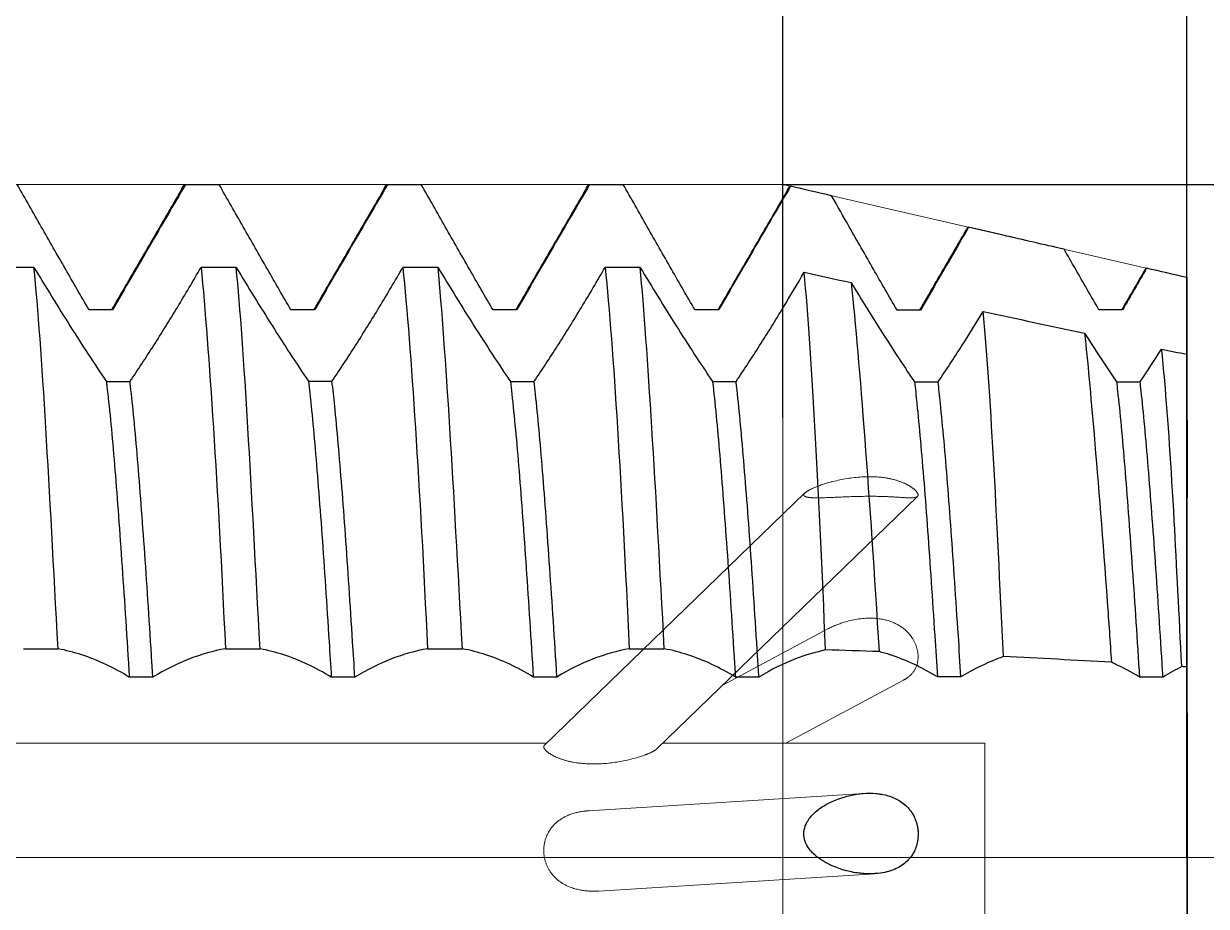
# Model space of a CAD drawing. Header units: millimetres. Extents: x -64 to 12559, y -1885 to 462.
# Drawn here: x 385.65 to 394.43, y 197.03 to 203.59 of the extents above; entities that cross this region are included whole.
import ezdxf

# ---------------------------------------------------------------- set-up
doc = ezdxf.new("R2010")
doc.units = ezdxf.units.MM
doc.header["$LTSCALE"] = 2
doc.linetypes.add('DASH', pattern=[3.75, 3, -0.75])
doc.linetypes.add('LONGDASH_DASH', pattern=[10.5, 6, -0.75, 3, -0.75])
for name, color, linetype, lineweight in [('1', 4, 'Continuous', 50), ('2', 7, 'Continuous', 25), ('3', 1, 'DASH', 35), ('4', 2, 'LONGDASH_DASH', 25), ('CUT', 1, 'Continuous', 25), ('SK2', 7, 'Continuous', 25), ('SK4', 2, 'LONGDASH_DASH', 25)]:
    doc.layers.add(name, color=color, linetype=linetype, lineweight=lineweight)
doc.styles.add('blockfont', font='simplex.shx')
doc.styles.add('MONOSPACE821BT', font='monos.ttf', dxfattribs={"width": 0.8})
doc.styles.add('S07', font='simplex.shx', dxfattribs={"width": 0.7})
doc.dimstyles.get("Standard").update_dxf_attribs({"dimtxt": 0.18, "dimasz": 0.18, "dimexe": 0.18, "dimexo": 0.0625, "dimgap": 0.09, "dimtad": 0, "dimtih": 1, "dimtoh": 1, "dimzin": 0, "dimdsep": 46, "dimtxsty": 'Standard', "dimcen": 0.09, "dimadec": 0, "dimazin": 0, "dimtfac": 1, "dimtofl": 0, "dimtmove": 2, "dimatfit": 3, "dimfxl": 1, "dimtolj": 1, "dimarcsym": 0})
doc.dimstyles.new('WALTER_1$0', dxfattribs={"dimtxt": 3.5, "dimasz": 4.5, "dimexe": 1.5, "dimexo": 0, "dimgap": 1.2, "dimtad": 1, "dimdec": 3, "dimdsep": 46, "dimtxsty": 'S07', "dimcen": 2.3, "dimclrd": 256, "dimclre": 256, "dimclrt": 256, "dimadec": 0, "dimazin": 0, "dimtfac": 0.6, "dimtdec": 3, "dimtmove": 0, "dimatfit": 3, "dimfxl": 1, "dimtolj": 1, "dimarcsym": 0})

# ---------------------------------------------------------------- blocks, each defined once
blk = doc.blocks.new('*D48')
at = {"layer": '2', "color": 7, "linetype": 'Continuous', "lineweight": -2, "transparency": 16777216}
for p, q in [((80.2752, 36.6101), (80.2752, 106.5473)), ((143.2752, 36.6101), (143.2752, 106.5473)), ((138.5252, 104.5473), (85.0252, 104.5473))]:
    blk.add_line(p, q, dxfattribs=at)
at = {"layer": '2', "color": 7, "linetype": 'Continuous', "transparency": 16777216}
for points in [[(85.0252, 105.339), (85.0252, 103.7556), (80.2752, 104.5473)], [(138.5252, 105.339), (138.5252, 103.7556), (143.2752, 104.5473)]]:
    blk.add_solid(points, dxfattribs=at)
at = {"layer": 'Defpoints', "color": 0, "linetype": 'Continuous', "transparency": 16777216}
for p in [(80.2752, 104.5473), (80.2752, 36.6101), (143.2752, 36.6101)]:
    blk.add_point(p, dxfattribs=at)
at = {"layer": '2', "color": 7, "linetype": 'Continuous', "lineweight": 13, "transparency": 16777216, "insert": (111.7752, 109.1173), "char_height": 4.57, "attachment_point": 5, "style": 'blockfont'}
blk.add_mtext('\\A1;\\C7;63', dxfattribs=at)
blk = doc.blocks.new('*D49')
at = {"layer": '2', "color": 7, "linetype": 'Continuous', "lineweight": -2, "transparency": 16777216}
for p, q in [((125.2752, 36.6101), (125.2752, 70.2828)), ((143.2752, 36.6101), (143.2752, 70.2828)), ((138.5252, 68.2828), (130.0252, 68.2828))]:
    blk.add_line(p, q, dxfattribs=at)
at = {"layer": '2', "color": 7, "linetype": 'Continuous', "transparency": 16777216}
for points in [[(130.0252, 69.0744), (130.0252, 67.4911), (125.2752, 68.2828)], [(138.5252, 69.0744), (138.5252, 67.4911), (143.2752, 68.2828)]]:
    blk.add_solid(points, dxfattribs=at)
at = {"layer": 'Defpoints', "color": 0, "linetype": 'Continuous', "transparency": 16777216}
for p in [(125.2752, 68.2828), (125.2752, 36.6101), (143.2752, 36.6101)]:
    blk.add_point(p, dxfattribs=at)
at = {"layer": '2', "color": 7, "linetype": 'Continuous', "lineweight": 13, "transparency": 16777216, "insert": (134.2752, 72.8528), "char_height": 4.57, "attachment_point": 5, "style": 'blockfont'}
blk.add_mtext('\\A1;\\C7;18', dxfattribs=at)
blk = doc.blocks.new('*D50')
at = {"layer": 'Defpoints', "color": 0, "linetype": 'Continuous', "transparency": 16777216}
for p in [(43.2752, 126.5401), (43.2752, 36.6101), (143.2752, 36.6101)]:
    blk.add_point(p, dxfattribs=at)
at = {"layer": 'SK2', "color": 7, "linetype": 'Continuous', "lineweight": -2, "transparency": 16777216}
for p, q in [((43.2752, 36.6101), (43.2752, 128.5401)), ((143.2752, 36.6101), (143.2752, 128.5401)), ((138.5252, 126.5401), (48.0252, 126.5401))]:
    blk.add_line(p, q, dxfattribs=at)
at = {"layer": 'SK2', "color": 7, "linetype": 'Continuous', "transparency": 16777216}
for points in [[(48.0252, 127.3318), (48.0252, 125.7484), (43.2752, 126.5401)], [(138.5252, 127.3318), (138.5252, 125.7484), (143.2752, 126.5401)]]:
    blk.add_solid(points, dxfattribs=at)
at = {"layer": 'SK2', "color": 7, "linetype": 'Continuous', "lineweight": 13, "transparency": 16777216, "insert": (96.0837, 131.1101), "char_height": 4.57, "attachment_point": 5, "style": 'blockfont'}
blk.add_mtext('\\A1;\\C7;100', dxfattribs=at)
blk = doc.blocks.new('*D51')
at = {"layer": '2', "color": 7, "linetype": 'Continuous', "lineweight": -2, "transparency": 16777216}
for p, q in [((163.5409, 46.3601), (163.5409, 51.1101)), ((140.2752, 41.6101), (165.5409, 41.6101)), ((163.5409, 41.6101), (163.5409, 31.6101)), ((140.2752, 31.6101), (165.5409, 31.6101)), ((163.5409, 26.8601), (163.5409, 0))]:
    blk.add_line(p, q, dxfattribs=at)
at = {"layer": '2', "color": 7, "linetype": 'Continuous', "transparency": 16777216}
for points in [[(162.7492, 46.3601), (164.3326, 46.3601), (163.5409, 41.6101)], [(162.7492, 26.8601), (164.3326, 26.8601), (163.5409, 31.6101)]]:
    blk.add_solid(points, dxfattribs=at)
at = {"layer": 'Defpoints', "color": 0, "linetype": 'Continuous', "transparency": 16777216}
for p in [(140.2752, 41.6101), (140.2752, 31.6101), (163.5409, 31.6101)]:
    blk.add_point(p, dxfattribs=at)
at = {"layer": '2', "color": 7, "linetype": 'Continuous', "lineweight": 13, "transparency": 16777216, "insert": (158.9709, 8.1607), "char_height": 4.57, "attachment_point": 5, "rotation": 90, "style": 'blockfont'}
blk.add_mtext('\\A1;M10', dxfattribs=at)
blk = doc.blocks.new('*D47')
at = {"layer": '3', "lineweight": -2, "transparency": 16777216}
for p, q in [((140.2752, 39.8795), (140.2752, 58.4019)), ((143.2752, 41.3917), (143.2752, 58.4019)), ((135.7752, 56.9019), (131.2752, 56.9019)), ((140.2752, 56.9019), (143.2752, 56.9019)), ((147.7752, 56.9019), (157.0782, 56.9019))]:
    blk.add_line(p, q, dxfattribs=at)
at = {"layer": '3', "transparency": 16777216}
for points in [[(135.7752, 57.6519), (135.7752, 56.1519), (140.2752, 56.9019)], [(147.7752, 57.6519), (147.7752, 56.1519), (143.2752, 56.9019)]]:
    blk.add_solid(points, dxfattribs=at)
at = {"layer": 'Defpoints', "color": 0, "transparency": 16777216}
for p in [(143.2752, 56.9019), (143.2752, 41.3917), (140.2752, 39.8795)]:
    blk.add_point(p, dxfattribs=at)
at = {"layer": '3', "transparency": 16777216, "insert": (154.6767, 59.863), "char_height": 3.5, "attachment_point": 5, "style": 'MONOSPACE821BT'}
blk.add_mtext('\\A1;2', dxfattribs=at)
blk = doc.blocks.new('A$C1EDF66EC')
at = {"layer": '1', "lineweight": 25}
for p, q in [((135.8398, 41.6101), (136.09, 41.6101)), ((137.3404, 41.6101), (137.5901, 41.6101)), ((138.8405, 41.6101), (139.0901, 41.6101)), ((134.7148, 40.9948), (134.4544, 40.9948)), ((136.2165, 40.9948), (135.9556, 40.9948)), ((137.7148, 40.9948), (137.4539, 40.9948)), ((139.2159, 40.9948), (138.9557, 40.9948)), ((143.2752, 38.0262), (143.2752, 40.349)), ((143.279, 36.6101), (143.2759, 40.1368)), ((134.6382, 38.1615), (134.894, 38.1615)), ((136.1361, 38.1615), (136.3935, 38.1615)), ((137.6368, 38.1615), (137.8956, 38.1615)), ((139.1346, 38.1615), (139.3947, 38.1615)), ((143.2753, 32.3585), (143.279, 36.6101))]:
    blk.add_line(p, q, dxfattribs=at)
for points, knots in [([(135.1234, 40.6795), (135.0649, 40.7805), (135.0064, 40.8819), (134.8882, 41.0878), (134.8284, 41.1925), (134.7092, 41.4017), (134.6498, 41.5062), (134.5908, 41.6101)], [0, 0, 0, 0, 0.325371, 0.325371, 0.661754, 0.661754, 1, 1, 1, 1]), ([(135.8398, 41.6101), (135.7506, 41.4582), (135.6607, 41.3045), (135.48, 40.9939), (135.3888, 40.8365), (135.2985, 40.6795)], [0, 0, 0, 0, 0.496852, 0.496852, 1, 1, 1, 1]), ([(136.6231, 40.678), (136.5646, 40.779), (136.5061, 40.8804), (136.3879, 41.0866), (136.3279, 41.1915), (136.2085, 41.4012), (136.149, 41.506), (136.09, 41.6101)], [0, 0, 0, 0, 0.324902, 0.324902, 0.661513, 0.661513, 1, 1, 1, 1]), ([(137.3404, 41.6101), (137.251, 41.458), (137.1611, 41.304), (136.9801, 40.9929), (136.8887, 40.8353), (136.7982, 40.6781)], [0, 0, 0, 0, 0.49684, 0.49684, 1, 1, 1, 1]), ([(138.1232, 40.6781), (138.0646, 40.779), (138.0062, 40.8804), (137.8879, 41.0866), (137.828, 41.1915), (137.7086, 41.4012), (137.6491, 41.506), (137.5901, 41.6101)], [0, 0, 0, 0, 0.324905, 0.324905, 0.661515, 0.661515, 1, 1, 1, 1]), ([(138.8405, 41.6101), (138.7511, 41.458), (138.6611, 41.304), (138.4801, 40.9929), (138.3888, 40.8353), (138.2983, 40.6781)], [0, 0, 0, 0, 0.49684, 0.49684, 1, 1, 1, 1]), ([(139.6229, 40.678), (139.5643, 40.7789), (139.5059, 40.8803), (139.3877, 41.0865), (139.3278, 41.1915), (139.2085, 41.4011), (139.149, 41.506), (139.0901, 41.6101)], [0, 0, 0, 0, 0.324921, 0.324921, 0.661522, 0.661522, 1, 1, 1, 1]), ([(140.3325, 41.5969), (140.2457, 41.4491), (140.1583, 41.2995), (139.9799, 40.9928), (139.8885, 40.8352), (139.7979, 40.678)], [0, 0, 0, 0, 0.489528, 0.489528, 1, 1, 1, 1]), ([(141.1229, 40.6779), (141.0644, 40.7788), (141.006, 40.8802), (140.8878, 41.0864), (140.8279, 41.1914), (140.7245, 41.3731), (140.6808, 41.4501), (140.6373, 41.5268)], [0, 0, 0, 0, 0.357081, 0.357081, 0.727037, 0.727037, 1, 1, 1, 1]), ([(141.6545, 41.2925), (141.6267, 41.2449), (141.5989, 41.1971), (141.48, 40.9928), (141.3886, 40.8351), (141.298, 40.6779)], [0, 0, 0, 0, 0.23376, 0.23376, 1, 1, 1, 1]), ([(142.3641, 41.129), (142.2129, 41.1638), (142.0617, 41.1987), (141.8251, 41.2532), (141.7398, 41.2728), (141.6545, 41.2925)], [0, 0, 0, 0, 0.639265, 0.639265, 1, 1, 1, 1]), ([(142.6226, 40.6791), (142.5641, 40.7801), (142.5057, 40.8815), (142.4198, 41.0315), (142.3919, 41.0803), (142.3641, 41.129)], [0, 0, 0, 0, 0.675222, 0.675222, 1, 1, 1, 1]), ([(134.7148, 40.9948), (134.8034, 40.8471), (134.8926, 40.702), (135.072, 40.4183), (135.1626, 40.2793), (135.2523, 40.1463)], [0, 0, 0, 0, 0.496905, 0.496905, 1, 1, 1, 1]), ([(135.4274, 40.1463), (135.4859, 40.2325), (135.5443, 40.3214), (135.6618, 40.5054), (135.7209, 40.6006), (135.8386, 40.7949), (135.8973, 40.8942), (135.9556, 40.9948)], [0, 0, 0, 0, 0.327868, 0.327868, 0.663028, 0.663028, 1, 1, 1, 1]), ([(136.2165, 40.9948), (136.3048, 40.8475), (136.3938, 40.7028), (136.5727, 40.4198), (136.663, 40.2812), (136.7525, 40.1486)], [0, 0, 0, 0, 0.496924, 0.496924, 1, 1, 1, 1]), ([(136.9276, 40.1486), (136.9861, 40.2348), (137.0445, 40.3238), (137.1616, 40.5074), (137.2204, 40.6022), (137.3376, 40.7958), (137.396, 40.8946), (137.4539, 40.9948)], [0, 0, 0, 0, 0.328841, 0.328841, 0.663523, 0.663523, 1, 1, 1, 1]), ([(137.7148, 40.9948), (137.8034, 40.847), (137.8926, 40.7018), (138.0722, 40.4179), (138.1628, 40.2788), (138.2526, 40.1458)], [0, 0, 0, 0, 0.4969, 0.4969, 1, 1, 1, 1]), ([(138.4277, 40.1458), (138.4862, 40.2319), (138.5446, 40.3209), (138.662, 40.5049), (138.7211, 40.6002), (138.8388, 40.7947), (138.8975, 40.8941), (138.9557, 40.9948)], [0, 0, 0, 0, 0.32772, 0.32772, 0.662951, 0.662951, 1, 1, 1, 1]), ([(139.2159, 40.9948), (139.3043, 40.8472), (139.3934, 40.7022), (139.5726, 40.4187), (139.6631, 40.2799), (139.7528, 40.1471)], [0, 0, 0, 0, 0.496911, 0.496911, 1, 1, 1, 1]), ([(139.9279, 40.1471), (139.9864, 40.2333), (140.0447, 40.3222), (140.1619, 40.5061), (140.2209, 40.6012), (140.3312, 40.7837), (140.3828, 40.8708), (140.4341, 40.9591)], [0, 0, 0, 0, 0.34196, 0.34196, 0.690853, 0.690853, 1, 1, 1, 1]), ([(140.7822, 40.8814), (140.8484, 40.7723), (140.9149, 40.6649), (141.0719, 40.4166), (141.1627, 40.2772), (141.2528, 40.144)], [0, 0, 0, 0, 0.423457, 0.423457, 1, 1, 1, 1]), ([(143.2752, 40.9192), (143.2753, 40.8023), (143.2754, 40.6851), (143.2756, 40.4522), (143.2757, 40.336), (143.2759, 40.1353), (143.276, 40.0494), (143.2761, 39.888), (143.2762, 39.8116), (143.2763, 39.6296), (143.2764, 39.5266), (143.2765, 39.3952), (143.2765, 39.3526), (143.2766, 39.2962), (143.2765, 39.2822), (143.2765, 39.2831), (143.2765, 39.2965), (143.2764, 39.3556), (143.2763, 39.4156), (143.2761, 39.545), (143.276, 39.6109), (143.2758, 39.7525), (143.2758, 39.8285), (143.2755, 40.0458), (143.2754, 40.1948), (143.2752, 40.349)], [0, 0, 0, 0, 0.091189, 0.091189, 0.18249, 0.18249, 0.252023, 0.252023, 0.317291, 0.317291, 0.417642, 0.417642, 0.48261, 0.48261, 0.54787, 0.54787, 0.609988, 0.609988, 0.708128, 0.708128, 0.7863, 0.7863, 0.864249, 0.864249, 1, 1, 1, 1]), ([(135.2985, 40.6795), (135.2693, 40.6795), (135.2401, 40.6795), (135.1818, 40.6795), (135.1526, 40.6795), (135.1234, 40.6795)], [0, 0, 0, 0, 0.5, 0.5, 1, 1, 1, 1]), ([(136.7982, 40.6781), (136.7836, 40.6781), (136.769, 40.6781), (136.7325, 40.6781), (136.7106, 40.6781), (136.6669, 40.678), (136.645, 40.678), (136.6231, 40.678)], [0, 0, 0, 0, 0.25, 0.25, 0.625, 0.625, 1, 1, 1, 1]), ([(138.2983, 40.6781), (138.2837, 40.6781), (138.2691, 40.6781), (138.2399, 40.6781), (138.2253, 40.6781), (138.1815, 40.6781), (138.1524, 40.6781), (138.1232, 40.6781)], [0, 0, 0, 0, 0.25, 0.25, 0.5, 0.5, 1, 1, 1, 1]), ([(141.298, 40.6779), (141.2834, 40.6779), (141.2688, 40.6779), (141.2397, 40.6779), (141.2251, 40.6779), (141.1813, 40.6779), (141.1521, 40.6779), (141.1229, 40.6779)], [0, 0, 0, 0, 0.250001, 0.250001, 0.500003, 0.500003, 1, 1, 1, 1]), ([(141.4279, 40.144), (141.4864, 40.2301), (141.5447, 40.319), (141.6563, 40.4939), (141.7096, 40.5796), (141.7626, 40.6668)], [0, 0, 0, 0, 0.520095, 0.520095, 1, 1, 1, 1]), ([(142.7977, 40.6791), (142.7831, 40.6791), (142.7685, 40.6791), (142.7393, 40.6791), (142.7248, 40.6791), (142.681, 40.6791), (142.6518, 40.6791), (142.6226, 40.6791)], [0, 0, 0, 0, 0.250002, 0.250002, 0.500005, 0.500005, 1, 1, 1, 1]), ([(142.5157, 40.5065), (142.5384, 40.3007), (142.5613, 40.0445), (142.6165, 39.3911), (142.6507, 38.9654), (142.6837, 38.5102), (142.6943, 38.3639), (142.7048, 38.2137), (142.7147, 38.0611)], [0, 0, 0, 0, 0.380606, 0.380606, 0.850708, 0.850708, 0.850708, 1, 1, 1, 1]), ([(143.2376, 38.0287), (143.2174, 38.4123), (143.1996, 38.7811), (143.1594, 39.5102), (143.1359, 39.865), (143.1033, 40.2348), (143.0956, 40.3143), (143.088, 40.3874)], [0, 0, 0, 0, 0.392474, 0.392474, 0.861444, 0.861444, 1, 1, 1, 1]), ([(135.2523, 40.1463), (135.2536, 40.136), (135.2637, 40.0504), (135.2827, 39.871), (135.3181, 39.4765), (135.3625, 38.8857), (135.4002, 38.3058), (135.4202, 37.9864), (135.4224, 37.9505)], [0, 0, 0, 0, 0.021852, 0.1783, 0.334747, 0.647642, 0.960537, 1, 1, 1, 1]), ([(135.2523, 40.1463), (135.2815, 40.1463), (135.3107, 40.1463), (135.3545, 40.1463), (135.369, 40.1463), (135.3982, 40.1463), (135.4128, 40.1463), (135.4274, 40.1463)], [0, 0, 0, 0, 0.5, 0.5, 0.75, 0.75, 1, 1, 1, 1]), ([(135.5975, 37.9505), (135.5953, 37.9865), (135.5753, 38.3057), (135.5376, 38.8857), (135.4932, 39.4765), (135.4577, 39.8709), (135.4387, 40.0503), (135.4286, 40.136), (135.4274, 40.1463)], [0, 0, 0, 0, 0.039475, 0.35237, 0.665265, 0.821713, 0.97816, 1, 1, 1, 1]), ([(136.7525, 40.1486), (136.7593, 40.0916), (136.775, 39.9497), (136.8084, 39.5967), (136.8527, 39.0263), (136.8937, 38.4087), (136.917, 38.039), (136.9226, 37.9503)], [0, 0, 0, 0, 0.119845, 0.276328, 0.589293, 0.902258, 1, 1, 1, 1]), ([(137.0976, 37.9503), (137.0921, 38.039), (137.0688, 38.4086), (137.0278, 39.0263), (136.9834, 39.5967), (136.95, 39.9497), (136.9344, 40.0916), (136.9276, 40.1486)], [0, 0, 0, 0, 0.097767, 0.410724, 0.72368, 0.880158, 1, 1, 1, 1]), ([(138.2526, 40.1458), (138.2672, 40.1458), (138.2818, 40.1458), (138.311, 40.1458), (138.3256, 40.1458), (138.3693, 40.1458), (138.3985, 40.1458), (138.4277, 40.1458)], [0, 0, 0, 0, 0.250002, 0.250002, 0.500003, 0.500003, 1, 1, 1, 1]), ([(138.2526, 40.1458), (138.2561, 40.1162), (138.2685, 40.0072), (138.2986, 39.7054), (138.343, 39.1569), (138.3872, 38.5078), (138.4138, 38.0913), (138.4225, 37.9516)], [0, 0, 0, 0, 0.06181, 0.218422, 0.531647, 0.844871, 1, 1, 1, 1]), ([(138.5976, 37.9516), (138.5888, 38.0914), (138.5623, 38.5077), (138.518, 39.1569), (138.4737, 39.7054), (138.4436, 40.0072), (138.4312, 40.1162), (138.4277, 40.1458)], [0, 0, 0, 0, 0.15516, 0.46837, 0.781581, 0.938186, 1, 1, 1, 1]), ([(139.7528, 40.1471), (139.7674, 40.1471), (139.782, 40.1471), (139.8112, 40.1471), (139.8258, 40.1471), (139.8695, 40.1471), (139.8987, 40.1471), (139.9279, 40.1471)], [0, 0, 0, 0, 0.250002, 0.250002, 0.500005, 0.500005, 1, 1, 1, 1]), ([(139.7528, 40.1471), (139.753, 40.1455), (139.762, 40.0683), (139.7888, 39.8153), (139.8332, 39.2891), (139.8775, 38.6549), (139.9074, 38.1937), (139.9195, 38.0024), (139.9227, 37.951)], [0, 0, 0, 0, 0.00319, 0.159808, 0.473044, 0.78628, 0.942898, 1, 1, 1, 1]), ([(140.0978, 37.951), (140.0946, 38.0025), (140.0825, 38.1938), (140.0526, 38.6548), (140.0083, 39.2891), (139.9639, 39.8153), (139.9371, 40.0683), (139.9281, 40.1455), (139.9279, 40.1471)], [0, 0, 0, 0, 0.057131, 0.213743, 0.526966, 0.84019, 0.996801, 1, 1, 1, 1]), ([(141.2528, 40.144), (141.2586, 40.0942), (141.2821, 39.8789), (141.3234, 39.4112), (141.3678, 38.7966), (141.4009, 38.2959), (141.4163, 38.0555), (141.4228, 37.9522)], [0, 0, 0, 0, 0.102404, 0.415379, 0.728353, 0.884841, 1, 1, 1, 1]), ([(141.2528, 40.144), (141.2674, 40.144), (141.282, 40.144), (141.3111, 40.144), (141.3257, 40.144), (141.3695, 40.144), (141.3987, 40.144), (141.4279, 40.144)], [0, 0, 0, 0, 0.250002, 0.250002, 0.500004, 0.500004, 1, 1, 1, 1]), ([(141.5979, 37.9522), (141.5914, 38.0556), (141.576, 38.296), (141.5428, 38.7965), (141.4985, 39.4112), (141.4572, 39.8789), (141.4337, 40.0942), (141.4279, 40.144)], [0, 0, 0, 0, 0.115174, 0.271658, 0.584625, 0.897592, 1, 1, 1, 1]), ([(142.7529, 40.1446), (142.7675, 40.1446), (142.7821, 40.1446), (142.8113, 40.1446), (142.8259, 40.1446), (142.8697, 40.1446), (142.8988, 40.1446), (142.928, 40.1446)], [0, 0, 0, 0, 0.250001, 0.250001, 0.500002, 0.500002, 1, 1, 1, 1]), ([(142.7529, 40.1446), (142.7554, 40.1231), (142.7757, 39.9438), (142.8137, 39.5339), (142.858, 38.9376), (142.8935, 38.4121), (142.9122, 38.1227), (142.922, 37.9667), (142.923, 37.9513)], [0, 0, 0, 0, 0.044074, 0.357001, 0.669929, 0.826393, 0.982857, 1, 1, 1, 1]), ([(143.0981, 37.9513), (143.0971, 37.9668), (143.0873, 38.1227), (143.0686, 38.4123), (143.0331, 38.9375), (142.9887, 39.5339), (142.9507, 39.9438), (142.9305, 40.1231), (142.928, 40.1446)], [0, 0, 0, 0, 0.017147, 0.17361, 0.330072, 0.642997, 0.955923, 1, 1, 1, 1]), ([(135.4224, 37.9505), (135.3639, 37.9867), (135.3056, 38.0182), (135.1881, 38.0733), (135.1289, 38.0968), (135.0111, 38.1354), (134.9523, 38.1505), (134.894, 38.1615)], [0, 0, 0, 0, 0.327269, 0.327269, 0.662719, 0.662719, 1, 1, 1, 1]), ([(136.1361, 38.1615), (136.0474, 38.1454), (135.9581, 38.1204), (135.7783, 38.051), (135.6875, 38.0064), (135.5975, 37.9505)], [0, 0, 0, 0, 0.496888, 0.496888, 1, 1, 1, 1]), ([(136.9226, 37.9503), (136.8641, 37.9864), (136.8057, 38.0179), (136.6881, 38.0731), (136.6288, 38.0967), (136.5108, 38.1354), (136.4519, 38.1505), (136.3935, 38.1615)], [0, 0, 0, 0, 0.326968, 0.326968, 0.662566, 0.662566, 1, 1, 1, 1]), ([(137.6368, 38.1615), (137.548, 38.1454), (137.4585, 38.1203), (137.2786, 38.0509), (137.1877, 38.0062), (137.0976, 37.9503)], [0, 0, 0, 0, 0.496882, 0.496882, 1, 1, 1, 1]), ([(138.4225, 37.9516), (138.364, 37.9876), (138.3057, 38.019), (138.1885, 38.0739), (138.1295, 38.0972), (138.0122, 38.1356), (137.9537, 38.1506), (137.8956, 38.1615)], [0, 0, 0, 0, 0.328266, 0.328266, 0.663228, 0.663228, 1, 1, 1, 1]), ([(139.1346, 38.1615), (139.0462, 38.1455), (138.9571, 38.1205), (138.7779, 38.0515), (138.6874, 38.0071), (138.5976, 37.9516)], [0, 0, 0, 0, 0.49691, 0.49691, 1, 1, 1, 1]), ([(139.9227, 37.951), (139.8642, 37.9871), (139.8058, 38.0186), (139.6884, 38.0736), (139.6293, 38.097), (139.5116, 38.1355), (139.4529, 38.1506), (139.3947, 38.1615)], [0, 0, 0, 0, 0.327699, 0.327699, 0.66294, 0.66294, 1, 1, 1, 1]), ([(140.5928, 38.153), (140.5183, 38.1372), (140.4435, 38.1149), (140.2783, 38.0513), (140.1877, 38.0067), (140.0978, 37.951)], [0, 0, 0, 0, 0.453143, 0.453143, 1, 1, 1, 1]), ([(141.4228, 37.9522), (141.3643, 37.9882), (141.306, 38.0195), (141.1888, 38.0742), (141.13, 38.0974), (141.0443, 38.1254), (141.017, 38.1334), (140.9898, 38.1405)], [0, 0, 0, 0, 0.400939, 0.400939, 0.809011, 0.809011, 1, 1, 1, 1]), ([(141.9132, 38.1031), (141.8981, 38.0978), (141.8829, 38.0923), (141.7777, 38.0518), (141.6874, 38.0076), (141.5979, 37.9522)], [0, 0, 0, 0, 0.144043, 0.144043, 1, 1, 1, 1]), ([(142.923, 37.9513), (142.8645, 37.9874), (142.8061, 38.0188), (142.7369, 38.0511), (142.7258, 38.0562), (142.7147, 38.0611)], [0, 0, 0, 0, 0.839526, 0.839526, 1, 1, 1, 1]), ([(143.2752, 38.0262), (143.2753, 37.9926), (143.2754, 37.953), (143.2756, 37.861), (143.2757, 37.8082), (143.2759, 37.7017), (143.276, 37.651), (143.2761, 37.5427), (143.2762, 37.4854), (143.2763, 37.3281), (143.2764, 37.2185), (143.2765, 37.022), (143.2765, 36.9387), (143.2766, 36.7727), (143.2765, 36.688), (143.2765, 36.5336), (143.2765, 36.4616), (143.2764, 36.2938), (143.2763, 36.2047), (143.2761, 36.0695), (143.276, 36.0172), (143.2758, 35.9264), (143.2758, 35.8875), (143.2756, 35.8137), (143.2755, 35.7812), (143.2754, 35.7556)], [0, 0, 0, 0, 0.09505, 0.09505, 0.190217, 0.190217, 0.262694, 0.262694, 0.330726, 0.330726, 0.435326, 0.435326, 0.503044, 0.503044, 0.571067, 0.571067, 0.635815, 0.635815, 0.73811, 0.73811, 0.819592, 0.819592, 0.900841, 0.900841, 1, 1, 1, 1]), ([(135.5975, 37.9505), (135.5683, 37.9505), (135.5391, 37.9505), (135.4954, 37.9505), (135.4808, 37.9505), (135.4516, 37.9505), (135.437, 37.9505), (135.4224, 37.9505)], [0, 0, 0, 0, 0.5, 0.5, 0.75, 0.75, 1, 1, 1, 1]), ([(137.0976, 37.9503), (137.0685, 37.9503), (137.0393, 37.9503), (136.9955, 37.9503), (136.9809, 37.9503), (136.9517, 37.9503), (136.9372, 37.9503), (136.9226, 37.9503)], [0, 0, 0, 0, 0.5, 0.5, 0.75, 0.75, 1, 1, 1, 1]), ([(138.5976, 37.9516), (138.5684, 37.9516), (138.5393, 37.9516), (138.4955, 37.9516), (138.4809, 37.9516), (138.4517, 37.9516), (138.4371, 37.9516), (138.4225, 37.9516)], [0, 0, 0, 0, 0.5, 0.5, 0.75, 0.75, 1, 1, 1, 1]), ([(140.0978, 37.951), (140.0832, 37.951), (140.0686, 37.951), (140.0321, 37.951), (140.0103, 37.951), (139.9665, 37.951), (139.9446, 37.951), (139.9227, 37.951)], [0, 0, 0, 0, 0.25, 0.25, 0.625, 0.625, 1, 1, 1, 1]), ([(141.5979, 37.9522), (141.5833, 37.9522), (141.5687, 37.9522), (141.5323, 37.9522), (141.5104, 37.9522), (141.4666, 37.9522), (141.4447, 37.9522), (141.4228, 37.9522)], [0, 0, 0, 0, 0.25, 0.25, 0.625, 0.625, 1, 1, 1, 1]), ([(143.0981, 37.9513), (143.0835, 37.9513), (143.0689, 37.9513), (143.0397, 37.9513), (143.0251, 37.9513), (142.9814, 37.9513), (142.9522, 37.9513), (142.923, 37.9513)], [0, 0, 0, 0, 0.25, 0.25, 0.5, 0.5, 1, 1, 1, 1]), ([(140.4452, 36.7187), (140.458, 36.6887), (140.4784, 36.6622), (140.5351, 36.607), (140.5755, 36.5811), (140.6837, 36.5278), (140.7568, 36.5065), (140.8869, 36.4886), (140.9452, 36.4873), (141.0414, 36.5011), (141.0811, 36.5118), (141.147, 36.5428), (141.175, 36.5616), (141.2218, 36.6074), (141.2412, 36.6351), (141.2673, 36.6932), (141.2752, 36.7239), (141.2811, 36.7856), (141.2792, 36.8175), (141.2659, 36.8784), (141.2543, 36.9082), (141.2226, 36.9615), (141.2021, 36.9856), (141.1545, 37.0261), (141.1268, 37.0427), (141.0567, 37.0726), (141.012, 37.0825), (140.9042, 37.092), (140.8392, 37.0863), (140.713, 37.0584), (140.65, 37.0354), (140.5626, 36.9853), (140.5334, 36.9647), (140.487, 36.9206), (140.4681, 36.8979), (140.4448, 36.8552), (140.4376, 36.8363), (140.4302, 36.7972), (140.43, 36.7766), (140.4359, 36.7439), (140.44, 36.7309), (140.4452, 36.7187)], [0, 0, 0, 0, 0.042734, 0.042734, 0.104884, 0.104884, 0.20258, 0.20258, 0.276679, 0.276679, 0.329251, 0.329251, 0.37309, 0.37309, 0.417162, 0.417162, 0.457802, 0.457802, 0.498112, 0.498112, 0.53864, 0.53864, 0.579142, 0.579142, 0.620591, 0.620591, 0.678753, 0.678753, 0.761687, 0.761687, 0.84768, 0.84768, 0.893596, 0.893596, 0.931079, 0.931079, 0.956719, 0.956719, 0.982597, 0.982597, 1, 1, 1, 1])]:
    blk.add_open_spline(points, degree=3, knots=knots, dxfattribs=at)
for points, degree in [([(135.8043, 41.5629), (135.5476, 41.1209), (135.2909, 40.6795)], 2), ([(135.807, 41.5652), (135.8178, 41.5946), (135.8287, 41.6098), (135.8398, 41.6101)], 3), ([(137.3062, 41.5637), (137.0489, 41.1205), (136.7914, 40.678)], 2), ([(137.3087, 41.5661), (137.3193, 41.5949), (137.3298, 41.6098), (137.3404, 41.6101)], 3), ([(138.8061, 41.5634), (138.5488, 41.1204), (138.2915, 40.6781)], 2), ([(138.8084, 41.5659), (138.8192, 41.5949), (138.8299, 41.6098), (138.8405, 41.6101)], 3), ([(140.3053, 41.5607), (140.0488, 41.119), (139.7922, 40.6779)], 2), ([(140.3325, 41.5969), (140.3238, 41.5985), (140.3147, 41.5864), (140.3054, 41.5608)], 3), ([(140.6373, 41.5268), (140.5357, 41.5501), (140.4341, 41.5735), (140.3325, 41.5969)], 3), ([(141.6378, 41.2767), (141.4642, 40.9772), (141.2905, 40.6779)], 2), ([(141.6545, 41.2925), (141.6492, 41.2921), (141.6439, 41.2872), (141.6385, 41.2778)], 3), ([(134.894, 38.1615), (134.828, 39.3662), (134.7772, 40.3857), (134.7148, 40.9948)], 3), ([(135.9556, 40.9948), (136.0145, 40.3856), (136.0808, 39.3667), (136.1361, 38.1615)], 3), ([(136.3935, 38.1615), (136.3287, 39.3662), (136.277, 40.3857), (136.2165, 40.9948)], 3), ([(137.4539, 40.9948), (137.515, 40.3856), (137.5803, 39.3667), (137.6368, 38.1615)], 3), ([(137.8956, 38.1615), (137.8309, 39.3663), (137.7734, 40.3856), (137.7148, 40.9948)], 3), ([(138.9557, 40.9948), (139.0186, 40.3857), (139.0779, 39.3666), (139.1346, 38.1615)], 3), ([(139.3947, 38.1615), (139.3317, 39.3663), (139.2728, 40.3856), (139.2159, 40.9948)], 3), ([(140.4341, 40.9591), (140.5501, 40.933), (140.6661, 40.9071), (140.7822, 40.8814)], 3), ([(140.5928, 38.153), (140.5415, 39.3386), (140.4906, 40.3475), (140.4341, 40.9591)], 3), ([(142.9615, 40.9731), (142.8763, 40.8261), (142.791, 40.6791)], 2), ([(142.9763, 40.988), (142.9167, 40.8852), (142.857, 40.7821), (142.7977, 40.6791)], 3), ([(142.9763, 40.988), (142.9716, 40.987), (142.9669, 40.9823), (142.962, 40.9739)], 3), ([(143.2752, 40.9192), (143.1756, 40.9421), (143.076, 40.965), (142.9763, 40.988)], 3), ([(140.7822, 40.8814), (140.8458, 40.2809), (140.9193, 39.2966), (140.9898, 38.1405)], 3), ([(139.7979, 40.678), (139.6229, 40.678)], 1), ([(141.9132, 38.1031), (141.8622, 39.1782), (141.8177, 40.0989), (141.7626, 40.6668)], 3), ([(141.7626, 40.6668), (142.0136, 40.6127), (142.2646, 40.5593), (142.5157, 40.5065)], 3), ([(142.5157, 40.5065), (142.5949, 40.3823), (142.6742, 40.2611), (142.7529, 40.1446)], 3), ([(142.928, 40.1446), (142.9815, 40.2234), (143.0349, 40.3046), (143.088, 40.3874)], 3), ([(143.088, 40.3874), (143.1504, 40.3746), (143.2128, 40.3618), (143.2752, 40.349)], 3), ([(136.7525, 40.1486), (136.9276, 40.1486)], 1), ([(140.9898, 38.1405), (140.8574, 38.1451), (140.7251, 38.1492), (140.5928, 38.153)], 3), ([(142.7147, 38.0611), (142.4475, 38.0766), (142.1804, 38.0906), (141.9132, 38.1031)], 3), ([(143.2376, 38.0287), (143.191, 38.0057), (143.1444, 37.98), (143.0981, 37.9513)], 3), ([(143.2752, 38.0262), (143.2627, 38.027), (143.2501, 38.0279), (143.2376, 38.0287)], 3)]:
    blk.add_open_spline(points, degree=degree, dxfattribs=at)
at = {"layer": '3', "lineweight": 13}
for p, q in [((140.4397, 39.319), (138.5063, 37.4462)), ((139.3387, 37.4172), (141.2746, 39.2924)), ((140.6099, 38.3088), (139.8251, 37.8884)), ((140.2962, 37.4601), (141.1715, 37.929)), ((138.5193, 37.4601), (80.2752, 37.4601)), ((141.7752, 37.4601), (139.3816, 37.4601)), ((141.7752, 37.4601), (141.7752, 35.7601)), ((140.8802, 37.0873), (138.8332, 36.9585)), ((138.908, 36.362), (140.9586, 36.491))]:
    blk.add_line(p, q, dxfattribs=at)
for points, knots in [([(140.431, 39.3039), (140.431, 39.2992), (140.4347, 39.2953), (140.449, 39.2887), (140.4613, 39.2863), (140.4986, 39.2825), (140.5273, 39.2823), (140.6106, 39.2839), (140.6707, 39.2871), (140.7977, 39.2924), (140.867, 39.2945), (140.9803, 39.294), (141.0257, 39.2928), (141.1027, 39.289), (141.136, 39.2868), (141.1939, 39.2833), (141.2192, 39.282), (141.2544, 39.2837), (141.2663, 39.2863), (141.2794, 39.2957), (141.2811, 39.3026), (141.2749, 39.3201), (141.2668, 39.3309), (141.2417, 39.3539), (141.2243, 39.3663), (141.1823, 39.3895), (141.157, 39.4004), (141.1005, 39.4189), (141.0684, 39.4264), (140.9837, 39.4393), (140.9288, 39.4413), (140.8015, 39.4354), (140.7277, 39.4236), (140.6137, 39.3959), (140.5691, 39.3822), (140.5074, 39.3582), (140.4863, 39.3488), (140.4564, 39.3322), (140.4457, 39.325), (140.4337, 39.3131), (140.4309, 39.3081), (140.431, 39.3039)], [0, 0, 0, 0, 0.024718, 0.024718, 0.055561, 0.055561, 0.104148, 0.104148, 0.188343, 0.188343, 0.277659, 0.277659, 0.33601, 0.33601, 0.383315, 0.383315, 0.431061, 0.431061, 0.472701, 0.472701, 0.512956, 0.512956, 0.553442, 0.553442, 0.593956, 0.593956, 0.634789, 0.634789, 0.678604, 0.678604, 0.74832, 0.74832, 0.845076, 0.845076, 0.91049, 0.91049, 0.948672, 0.948672, 0.977399, 0.977399, 1, 1, 1, 1]), ([(140.6107, 38.3093), (140.648, 38.3292), (140.6878, 38.3454), (140.793, 38.3784), (140.8617, 38.39), (140.9751, 38.3885), (141.0211, 38.3821), (141.0991, 38.3569), (141.1328, 38.3404), (141.1916, 38.2974), (141.2174, 38.2702), (141.2532, 38.2149), (141.2653, 38.1866), (141.2723, 38.1588)], [0, 0, 0, 0, 0.162658, 0.162658, 0.423325, 0.423325, 0.596912, 0.596912, 0.736851, 0.736851, 0.878143, 0.878143, 1, 1, 1, 1]), ([(141.2723, 38.1588), (141.2791, 38.1315), (141.2811, 38.1038), (141.2754, 38.0524), (141.2676, 38.0279), (141.243, 37.985), (141.2258, 37.9659), (141.195, 37.9426), (141.184, 37.9356), (141.1722, 37.9294)], [0, 0, 0, 0, 0.286926, 0.286926, 0.573828, 0.573828, 0.860826, 0.860826, 1, 1, 1, 1]), ([(138.5, 37.4335), (138.4999, 37.4259), (138.5049, 37.4166), (138.5243, 37.3965), (138.5388, 37.3854), (138.5756, 37.364), (138.5984, 37.3534), (138.6508, 37.3344), (138.6814, 37.3261), (138.7607, 37.3108), (138.8119, 37.3063), (138.9319, 37.3054), (139.0023, 37.3124), (139.1355, 37.3362), (139.2014, 37.3537), (139.2752, 37.3815), (139.2938, 37.3896), (139.3216, 37.4044), (139.3321, 37.4112), (139.3391, 37.4176)], [0, 0, 0, 0, 0.083294, 0.083294, 0.166484, 0.166484, 0.251145, 0.251145, 0.342823, 0.342823, 0.481495, 0.481495, 0.672889, 0.672889, 0.868785, 0.868785, 0.94076, 0.94076, 1, 1, 1, 1]), ([(138.5052, 37.4452), (138.5033, 37.4434), (138.5019, 37.4414), (138.5003, 37.4375), (138.5, 37.4355), (138.5, 37.4335)], [0, 0, 0, 0, 0.543271, 0.543271, 1, 1, 1, 1]), ([(140.4452, 36.7187), (140.458, 36.6887), (140.4784, 36.6622), (140.5351, 36.607), (140.5755, 36.5811), (140.6837, 36.5278), (140.7568, 36.5065), (140.8869, 36.4886), (140.9452, 36.4873), (141.0414, 36.5011), (141.0811, 36.5118), (141.147, 36.5428), (141.175, 36.5616), (141.2218, 36.6074), (141.2412, 36.6351), (141.2673, 36.6932), (141.2752, 36.7239), (141.2811, 36.7856), (141.2792, 36.8175), (141.2659, 36.8784), (141.2543, 36.9082), (141.2226, 36.9615), (141.2021, 36.9856), (141.1545, 37.0261), (141.1268, 37.0427), (141.0567, 37.0726), (141.012, 37.0825), (140.9042, 37.092), (140.8392, 37.0863), (140.713, 37.0584), (140.65, 37.0354), (140.5626, 36.9853), (140.5334, 36.9647), (140.487, 36.9206), (140.4681, 36.8979), (140.4448, 36.8552), (140.4376, 36.8363), (140.4302, 36.7972), (140.43, 36.7766), (140.4359, 36.7439), (140.44, 36.7309), (140.4452, 36.7187)], [0, 0, 0, 0, 0.042734, 0.042734, 0.104884, 0.104884, 0.20258, 0.20258, 0.276679, 0.276679, 0.329251, 0.329251, 0.37309, 0.37309, 0.417162, 0.417162, 0.457802, 0.457802, 0.498112, 0.498112, 0.53864, 0.53864, 0.579142, 0.579142, 0.620591, 0.620591, 0.678753, 0.678753, 0.761687, 0.761687, 0.84768, 0.84768, 0.893596, 0.893596, 0.931079, 0.931079, 0.956719, 0.956719, 0.982597, 0.982597, 1, 1, 1, 1]), ([(138.8343, 36.9585), (138.8213, 36.9578), (138.8084, 36.9565), (138.7532, 36.9493), (138.7111, 36.9384), (138.6407, 36.9064), (138.6105, 36.8868), (138.5598, 36.8386), (138.5386, 36.8091), (138.5112, 36.7483), (138.5032, 36.7168), (138.4985, 36.6551), (138.5011, 36.6241), (138.5158, 36.5656), (138.528, 36.5373), (138.5605, 36.4863), (138.5813, 36.4632), (138.6298, 36.4233), (138.6584, 36.4066), (138.7318, 36.376), (138.7791, 36.366), (138.8532, 36.3603), (138.8805, 36.3602), (138.9077, 36.3619)], [0, 0, 0, 0, 0.036678, 0.036678, 0.156292, 0.156292, 0.256241, 0.256241, 0.356978, 0.356978, 0.446131, 0.446131, 0.530774, 0.530774, 0.614758, 0.614758, 0.700314, 0.700314, 0.791453, 0.791453, 0.923848, 0.923848, 1, 1, 1, 1])]:
    blk.add_open_spline(points, degree=3, knots=knots, dxfattribs=at)
at = {"layer": '4', "lineweight": 13}
blk.add_line((79.2752, 36.6101), (144.2752, 36.6101), dxfattribs=at)
at = {"layer": 'CUT', "lineweight": 13}
for p, q in [((140.2752, 41.6101), (125.2752, 41.6101)), ((143.2752, 40.9201), (140.2752, 41.6101)), ((140.2752, 41.6101), (140.2752, 31.6101)), ((143.279, 36.6101), (143.2752, 40.9201)), ((143.2752, 40.9201), (143.2752, 32.3001)), ((143.2752, 32.3001), (143.279, 36.6101))]:
    blk.add_line(p, q, dxfattribs=at)
at = {"layer": 'SK4', "lineweight": 13}
blk.add_line((42.2752, 36.6101), (144.2752, 36.6101), dxfattribs=at)
at = {"layer": '2', "color": 7, "linetype": 'Continuous', "lineweight": 13}
for base, p2, picture, middle in [((80.2752, 104.5473), (80.2752, 36.6101), '*D48', (111.7752, 104.5473)), ((125.2752, 68.2828), (125.2752, 36.6101), '*D49', (134.2752, 68.2828))]:
    dim = blk.add_linear_dim(base=base, p1=(143.2752, 36.6101), p2=p2, text='\\C7;<>', dimstyle='Standard', override={"dimtxt": 4.57, "dimasz": 4.75, "dimexe": 2, "dimexo": 0, "dimgap": 2.285, "dimtad": 1, "dimtih": 0, "dimdec": 3, "dimzin": 8, "dimtxsty": 'blockfont', "dimsah": 1, "dimclrd": 7, "dimclre": 7, "dimclrt": 7, "dimtm": -0.005, "dimtdec": 3, "dimtofl": 1, "dimtmove": 0}, dxfattribs=at)
    dim.commit()
    dim.dimension.update_dxf_attribs({"geometry": picture, "text_midpoint": middle, "dimtype": 128})
dim = blk.add_linear_dim(base=(163.5409, 31.6101), p1=(140.2752, 41.6101), p2=(140.2752, 31.6101), angle=90, text='M<>', dimstyle='Standard', override={"dimtxt": 4.57, "dimasz": 4.75, "dimexe": 2, "dimexo": 0, "dimgap": 2.285, "dimtad": 1, "dimtih": 0, "dimtoh": 0, "dimdec": 3, "dimzin": 8, "dimtxsty": 'blockfont', "dimsah": 1, "dimclrd": 7, "dimclre": 7, "dimclrt": 7, "dimtm": -0.005, "dimtdec": 3, "dimtofl": 1, "dimtmove": 0}, dxfattribs=at)
dim.commit()
dim.dimension.update_dxf_attribs({"geometry": '*D51', "text_midpoint": (163.5409, 8.1607), "dimtype": 128})
at = {"layer": '3'}
dim = blk.add_linear_dim(base=(143.2752, 56.9019), p1=(140.2752, 39.8795), p2=(143.2752, 41.3917), text='2', dimstyle='WALTER_1$0', override={"dimtxsty": 'MONOSPACE821BT'}, dxfattribs=at)
dim.commit()
dim.dimension.update_dxf_attribs({"geometry": '*D47', "text_midpoint": (154.6767, 59.863)})
at = {"layer": 'SK2', "color": 7, "linetype": 'Continuous', "lineweight": 13}
dim = blk.add_linear_dim(base=(43.2752, 126.5401), p1=(143.2752, 36.6101), p2=(43.2752, 36.6101), text='\\C7;<>', dimstyle='Standard', override={"dimtxt": 4.57, "dimasz": 4.75, "dimexe": 2, "dimexo": 0, "dimgap": 2.285, "dimtad": 1, "dimtih": 0, "dimdec": 3, "dimzin": 8, "dimtxsty": 'blockfont', "dimsah": 1, "dimclrd": 7, "dimclre": 7, "dimclrt": 7, "dimtm": -0.005, "dimtdec": 3, "dimtofl": 1, "dimtmove": 0}, dxfattribs=at)
dim.commit()
dim.dimension.update_dxf_attribs({"geometry": '*D50', "text_midpoint": (96.0837, 126.5401), "dimtype": 128})

msp = doc.modelspace()

# ---------------------------------------------------------------- block references
msp.add_blockref('A$C1EDF66EC', (251.0103, 160.7825))

doc.saveas('drawing.dxf')
